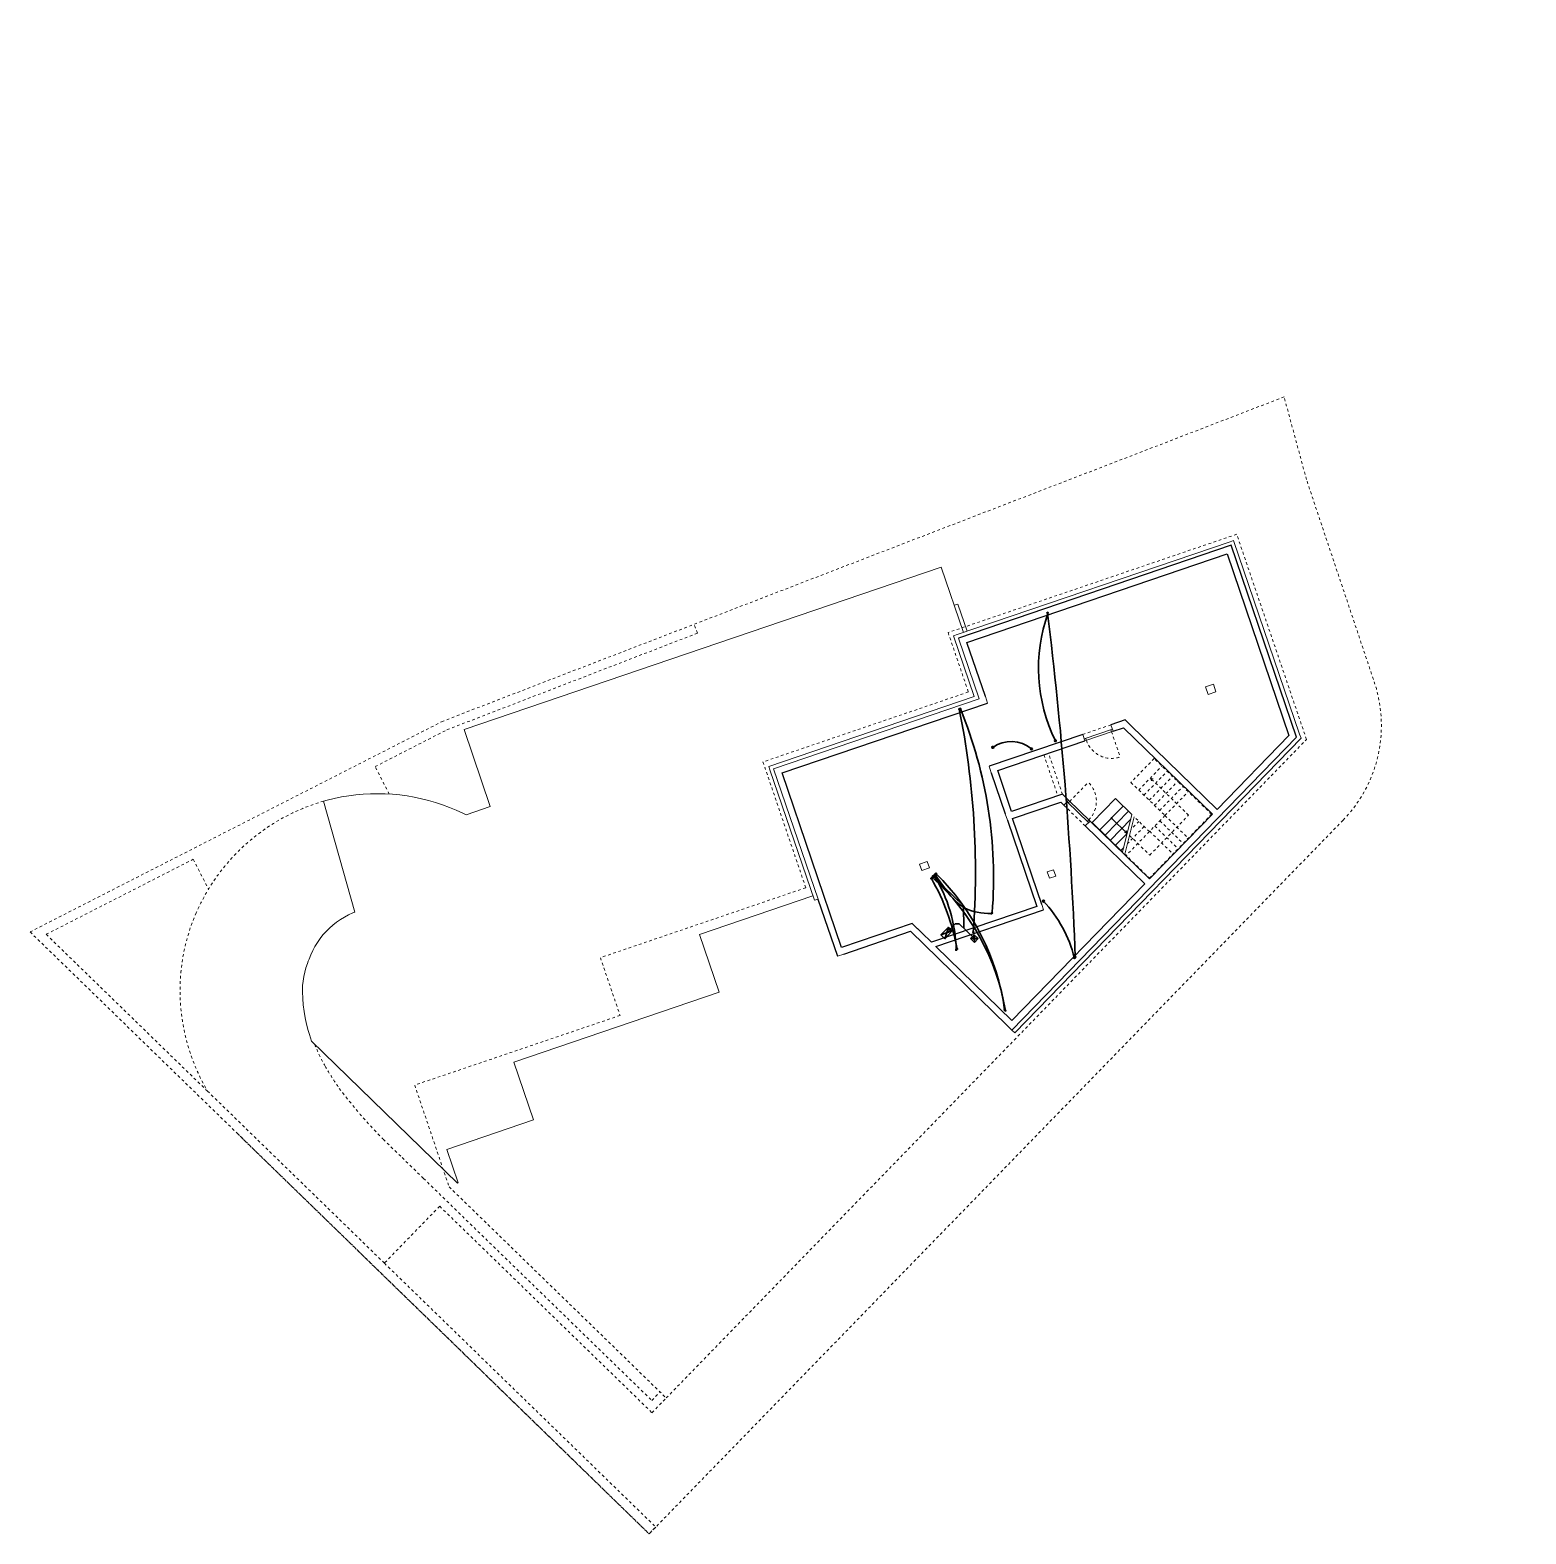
# Model space of a CAD drawing. Header units: metres. Extents: x 2683520.1 to 2683575.3, y 1249386 to 1249441.5.
import ezdxf

# ---------------------------------------------------------------- set-up
doc = ezdxf.new("R2010")
doc.units = ezdxf.units.M
for name, pattern in [('AF_AR_ZG_CraneCam$0$MD-Strich 1_1mm', [0.002, 0.001, -0.001]), ('AF_AR_ZG_CraneCam$0$MD-Strich 2_1mm', [0.003, 0.002, -0.001]), ('AF_AR_ZG_CraneCam$0$MD-Strich LAYOUT', [0.002822, 0.001411, -0.001411]), ('AF_AR_ZG_CraneCam$0$MD-Strichpunkt 2_1_1mm', [0.0045, 0.002, -0.001, 0.0005, -0.001])]:
    doc.linetypes.add(name, pattern=pattern)
doc.layers.add('af_sa_ueins_ei_cranecam', color=3, linetype='Continuous', lineweight=35)
for name, color, linetype in [('dachaufbauten', 7, 'Continuous'), ('daemmebene_ug_waende', 7, 'Continuous'), ('erdbebenwände', 7, 'Continuous'), ('fenster_tueren', 7, 'Continuous'), ('kellerwaede', 7, 'Continuous'), ('parzellen', 7, 'Continuous'), ('plangrafik', 7, 'Continuous'), ('stuetzen', 7, 'Continuous'), ('treppen', 7, 'Continuous'), ('wohnungstrennwaende', 7, 'Continuous')]:
    doc.layers.add(name, color=color, linetype=linetype)

# ---------------------------------------------------------------- blocks, each defined once
blk = doc.blocks.new('AF_AR_ZG_CraneCam')
at = {"layer": 'dachaufbauten', "color": 252, "linetype": 'Continuous', "lineweight": 5, "ltscale": 1000}
for p, q in [((-1529, 14841), (596, 18522)), ((596, 18522), (717, 18451)), ((717, 18451), (945, 18308)), ((945, 18308), (1168, 18156)), ((1168, 18156), (1385, 17995)), ((1385, 17995), (1596, 17827)), ((1596, 17827), (1801, 17651)), ((1801, 17651), (1999, 17468)), ((1999, 17468), (2190, 17277)), ((2190, 17277), (2374, 17080)), ((2374, 17080), (2550, 16875)), ((2550, 16875), (2719, 16665)), ((2719, 16665), (2879, 16448)), ((4737, 13972), (6099, 16645)), ((6099, 16645), (22662, 8210)), ((2879, 16448), (3032, 16225)), ((3032, 16225), (3176, 15997)), ((3176, 15997), (3311, 15764)), ((3311, 15764), (3438, 15526)), ((3438, 15526), (3556, 15283)), ((-3633, 14968), (-3467, 15015)), ((-3467, 15015), (-3299, 15053)), ((-3299, 15053), (-3128, 15080)), ((-3128, 15080), (-2957, 15098)), ((-2957, 15098), (-2784, 15105)), ((-2784, 15105), (-2612, 15103)), ((-2612, 15103), (-2440, 15090)), ((-2440, 15090), (-2269, 15067)), ((-2269, 15067), (-2100, 15034)), ((-2100, 15034), (-1933, 14991)), ((-1933, 14991), (-1768, 14939)), ((3556, 15283), (3665, 15036)), ((3665, 15036), (3764, 14785)), ((-4817, 14336), (-4687, 14441)), ((-4687, 14441), (-4550, 14538)), ((-4550, 14538), (-4408, 14627)), ((-4408, 14627), (-4260, 14706)), ((-4260, 14706), (-4108, 14777)), ((-4108, 14777), (-4030, 14808)), ((-4030, 14808), (-3955, 14845)), ((-3955, 14845), (-3796, 14911)), ((-3796, 14911), (-3633, 14968)), ((-1768, 14939), (-1607, 14877)), ((-1607, 14877), (-1529, 14841)), ((3764, 14785), (3854, 14530)), ((3854, 14530), (3894, 14402)), ((-5311, 13820), (-5153, 14002)), ((-5153, 14002), (-4988, 14176)), ((-4988, 14176), (-4901, 14260)), ((-4901, 14260), (-4817, 14336)), ((3894, 14402), (4737, 13972)), ((-5737, 13239), (-5603, 13438)), ((-5603, 13438), (-5461, 13632)), ((-5461, 13632), (-5311, 13820)), ((-6057, 12669), (-5936, 12900)), ((-5936, 12900), (-5862, 13033)), ((-5862, 13033), (-5737, 13239)), ((-6057, 5163), (-6057, 12669)), ((22662, 8210), (21505, 5939)), ((13019, 7457), (10717, 2935)), ((20148, 3825), (13019, 7457)), ((-1409, 6784), (-2431, 4780)), ((5719, 3152), (-1409, 6784)), ((22111, 6820), (21630, 5876)), ((21987, 6884), (22111, 6820)), ((-5438, 6312), (-6031, 5149)), ((-2431, 4780), (-5438, 6312)), ((21219, 5928), (20148, 3825)), ((-6031, 5149), (-6057, 5163)), ((6740, 5157), (5719, 3152)), ((10672, 3155), (6740, 5157)), ((10797, 3092), (10796, 3093))]:
    blk.add_line(p, q, dxfattribs=at)
at = {"layer": 'daemmebene_ug_waende', "color": 252, "linetype": 'Continuous', "lineweight": 13, "ltscale": 1000}
for p, q in [((12894, 7521), (10592, 2998)), ((20086, 4013), (12958, 7646)), ((21158, 6116), (20086, 4013))]:
    blk.add_line(p, q, dxfattribs=at)
at = {"layer": 'daemmebene_ug_waende', "color": 252, "linetype": 'Continuous', "lineweight": 5, "ltscale": 1000}
for p, q in [((12958, 7646), (12894, 7521)), ((21158, 6116), (21283, 6053)), ((10592, 2998), (10717, 2935))]:
    blk.add_line(p, q, dxfattribs=at)
at = {"layer": 'erdbebenwände', "color": 252, "linetype": 'Continuous', "lineweight": 5, "ltscale": 1000}
for p, q in [((18622, 1824), (18509, 1601)), ((17783, 176), (17669, -47)), ((19769, -836), (19769, -1117)), ((23344, -582), (23344, -862))]:
    blk.add_line(p, q, dxfattribs=at)
at = {"layer": 'erdbebenwände', "color": 252, "linetype": 'Continuous', "lineweight": 25, "ltscale": 1000}
for p, q in [((21871, 169), (18622, 1824)), ((18509, 1601), (17783, 176)), ((18005, 62), (18732, 1488)), ((18732, 1488), (21757, -54)), ((19769, -836), (18005, 62)), ((17848, -138), (19519, -990)), ((22737, -553), (23094, -735)), ((23344, -582), (22851, -330)), ((19519, -990), (19519, -1152)), ((23094, -735), (23094, -5312)), ((23344, -5312), (23344, -862)), ((19769, -1152), (19769, -1117)), ((19519, -2252), (19519, -5312)), ((19769, -5312), (19769, -2252))]:
    blk.add_line(p, q, dxfattribs=at)
at = {"layer": 'fenster_tueren', "color": 252, "linetype": 'Continuous', "lineweight": 5, "ltscale": 1000}
for p, q in [((21871, 169), (21757, -54)), ((21794, 18), (22774, -482)), ((22737, -553), (21757, -54)), ((21810, -81), (21846, -9)), ((22721, -455), (22685, -526)), ((22851, -330), (22737, -553)), ((19769, -1152), (19519, -1152)), ((19689, -2252), (19689, -1152)), ((19689, -1211), (19769, -1211)), ((19769, -1152), (19769, -2252)), ((19769, -2193), (19689, -2193)), ((19769, -2252), (19519, -2252))]:
    blk.add_line(p, q, dxfattribs=at)
at = {"layer": 'fenster_tueren', "color": 252, "linetype": 'AF_AR_ZG_CraneCam$0$MD-Strichpunkt 2_1_1mm', "lineweight": 5, "ltscale": 1000}
for p, q in [((21871, 169), (22851, -330)), ((19519, -2252), (19519, -1152))]:
    blk.add_line(p, q, dxfattribs=at)
at = {"layer": 'fenster_tueren', "color": 252, "linetype": 'AF_AR_ZG_CraneCam$0$MD-Strich 1_1mm', "lineweight": 5, "ltscale": 1000}
for p, q in [((22685, -526), (22239, -1401)), ((19769, -1211), (20751, -1211))]:
    blk.add_line(p, q, dxfattribs=at)
for centre, start, end in [((22685, -526), 153, 243), ((19769, -1211), 270, 0)]:
    blk.add_arc(centre, 982, start, end, dxfattribs=at)
at = {"layer": 'kellerwaede', "color": 252, "linetype": 'AF_AR_ZG_CraneCam$0$MD-Strichpunkt 2_1_1mm', "lineweight": 5, "ltscale": 1000}
blk.add_line((-10053, 5041), (-10054, 14137), dxfattribs=at)
at = {"layer": 'kellerwaede', "color": 252, "linetype": 'Continuous', "lineweight": 25, "ltscale": 1000}
for p, q in [((10041, 1062), (13129, 7121)), ((13129, 7121), (20257, 3489)), ((20370, 3712), (21328, 5592)), ((30690, 1102), (21219, 5928)), ((21328, 5592), (30354, 993)), ((10716, 2936), (9705, 953)), ((9928, 839), (12239, -338)), ((12489, -185), (10041, 1062)), ((30354, 993), (27142, -5312)), ((27295, -5562), (30690, 1102)), ((12239, -338), (12239, -5312)), ((12489, -1173), (12489, -185)), ((12489, -5312), (12489, -1397)), ((19519, -5312), (12489, -5312)), ((23094, -5312), (19769, -5312)), ((27142, -5312), (23344, -5312)), ((12239, -5562), (27295, -5562))]:
    blk.add_line(p, q, dxfattribs=at)
at = {"layer": 'kellerwaede', "color": 252, "linetype": 'Continuous', "lineweight": 13, "ltscale": 1000}
for p, q in [((30754, 1227), (21283, 6053)), ((27452, -5562), (30879, 1163)), ((12239, -5702), (27381, -5702))]:
    blk.add_line(p, q, dxfattribs=at)
at = {"layer": 'kellerwaede', "color": 252, "linetype": 'Continuous', "lineweight": 5, "ltscale": 1000}
for p, q in [((20257, 3489), (20370, 3712)), ((30879, 1163), (30754, 1227)), ((9705, 953), (9928, 839)), ((12489, -241), (12489, -466)), ((12239, -5562), (12239, -5312)), ((12239, -5702), (12239, -5562)), ((27381, -5702), (27452, -5562))]:
    blk.add_line(p, q, dxfattribs=at)
at = {"layer": 'parzellen', "color": 252, "linetype": 'AF_AR_ZG_CraneCam$0$MD-Strich 2_1mm', "lineweight": 13, "ltscale": 1000}
for p, q in [((-10405, 22920), (-10403, -8917)), ((5783, 17420), (-10405, 22920)), ((9638, 15647), (5783, 17420)), ((35970, 3519), (9638, 15647)), ((34359, 802), (35970, 3519)), ((30799, -6101), (34359, 802)), ((-10403, -8917), (26304, -8918))]:
    blk.add_line(p, q, dxfattribs=at)
blk.add_arc((26297, -3912), 5006, 270.073, 334.0686, dxfattribs=at)
at = {"layer": 'plangrafik', "color": 252, "linetype": 'AF_AR_ZG_CraneCam$0$MD-Strich 2_1mm', "lineweight": 5, "ltscale": 1000}
for p, q in [((-10054, 22431), (-10055, 14148)), ((-10054, 22431), (-4290, 20473)), ((-4290, 20473), (-4688, 19301)), ((2470, 16967), (2836, 18046)), ((2836, 18046), (5653, 17094)), ((5653, 17094), (14652, 12953)), ((14652, 12953), (14794, 13266)), ((-10404, 12243), (-10404, -8917)), ((-6808, 7355), (-6809, 8274)), ((-6808, 6184), (-6808, 7355)), ((-6808, 6184), (-6808, -5557)), ((-7128, 5041), (-10053, 5041)), ((-10053, 5041), (-10053, -8917)), ((-7128, 5041), (-7128, -5877)), ((-7128, -5877), (-6372, -5877)), ((-6808, -5557), (-6372, -5557)), ((-10053, -8917), (-10403, -8917))]:
    blk.add_line(p, q, dxfattribs=at)
at = {"layer": 'plangrafik', "color": 252, "linetype": 'AF_AR_ZG_CraneCam$0$MD-Strich LAYOUT', "lineweight": 13, "ltscale": 1000}
for p, q in [((-4568, 8814), (-6372, 5291)), ((2553, 5175), (-4568, 8814)), ((12927, 7914), (10702, 3548)), ((20055, 4282), (12927, 7914)), ((3574, 7180), (2553, 5175)), ((10702, 3548), (3574, 7180)), ((21106, 6345), (20055, 4282)), ((31121, 1242), (21106, 6345)), ((-6372, 5291), (-6372, -5877)), ((27493, -5877), (31121, 1242)), ((-6372, -5877), (27493, -5877))]:
    blk.add_line(p, q, dxfattribs=at)
at = {"layer": 'plangrafik', "color": 252, "linetype": 'AF_AR_ZG_CraneCam$0$MD-Strich 2_1mm', "lineweight": 5, "ltscale": 1000}
for centre, radius, start, end in [((-3048, 12153), 7337, 60.2217, 110.6126), ((-3042, 12224), 7273, 110.854, 132.9462), ((-2926, 12165), 7396, 133.2941, 164.5352), ((-3060, 12257), 7344, 179.8938, 180.1061), ((-883, 10109), 5703, 155.1416, 164.0903), ((3410, 8867), 10172, 163.99, 169.4834), ((11977, 7839), 18791, 171.1672, 178.6735)]:
    blk.add_arc(centre, radius, start, end, dxfattribs=at)
at = {"layer": 'stuetzen', "color": 252, "linetype": 'Continuous', "lineweight": 13, "ltscale": 1000}
for p, q in [((14251, 1151), (14137, 928)), ((14518, 1015), (14251, 1151)), ((14137, 928), (14404, 792)), ((14404, 792), (14518, 1015)), ((26290, -1858), (26154, -2125)), ((26154, -2125), (26421, -2262)), ((26558, -1994), (26290, -1858)), ((26421, -2262), (26558, -1994)), ((17327, -2426), (17214, -2649)), ((17214, -2649), (17436, -2762)), ((17550, -2540), (17327, -2426)), ((17436, -2762), (17550, -2540))]:
    blk.add_line(p, q, dxfattribs=at)
at = {"layer": 'treppen', "color": 252, "linetype": 'Continuous', "lineweight": 5, "ltscale": 1000}
for p, q in [((19768, -2332), (19768, -2452)), ((21018, -2342), (19788, -2342)), ((19788, -2342), (19788, -3907)), ((19788, -2342), (19788, -2462)), ((21018, -2342), (19788, -2342)), ((21018, -2742), (19788, -2742)), ((20403, -2742), (20403, -3552)), ((21018, -3197), (21018, -2342)), ((21018, -2462), (21018, -2342)), ((22458, -2742), (22408, -2842)), ((22508, -2842), (22458, -2742)), ((23093, -2452), (23093, -2332)), ((21018, -3012), (19788, -3012)), ((21018, -3197), (19788, -3907)), ((20871, -3282), (19788, -3282)), ((21018, -3313), (19788, -4023)), ((20403, -3552), (19788, -3552)), ((19936, -3822), (19788, -3822)), ((20353, -3452), (20403, -3552)), ((20403, -3552), (20453, -3452)), ((21573, -4092), (21623, -4092)), ((21623, -4092), (21623, -4092))]:
    blk.add_line(p, q, dxfattribs=at)
at = {"layer": 'treppen', "color": 252, "linetype": 'AF_AR_ZG_CraneCam$0$MD-Strich 1_1mm', "lineweight": 5, "ltscale": 1000}
for p, q in [((21843, -2342), (21843, -4092)), ((23073, -2342), (21843, -2342)), ((21843, -2742), (23073, -2742)), ((22458, -4707), (22458, -2742)), ((23073, -5292), (23073, -2342)), ((21018, -4092), (21018, -3313)), ((21843, -3012), (23073, -3012)), ((21843, -3282), (23073, -3282)), ((21018, -3822), (20136, -3822)), ((20403, -3668), (20403, -4707)), ((21018, -3552), (20603, -3552)), ((21843, -3552), (23073, -3552)), ((21843, -3822), (23073, -3822)), ((19788, -4023), (19788, -5292)), ((21018, -4092), (19788, -4092)), ((21623, -4092), (21018, -4092)), ((21033, -4092), (21033, -5292)), ((21303, -4092), (21303, -5292)), ((21573, -4092), (21573, -5292)), ((21843, -4092), (21573, -4092)), ((21843, -4092), (21843, -5292)), ((21843, -4092), (23073, -4092)), ((20403, -4707), (22458, -4707)), ((19788, -5292), (23073, -5292))]:
    blk.add_line(p, q, dxfattribs=at)
at = {"layer": 'treppen', "color": 252, "linetype": 'Continuous', "lineweight": 5, "ltscale": 1000}
for start, end in [(0, 180), (180, 0)]:
    blk.add_arc((20403, -2742), 25, start, end, dxfattribs=at)
at = {"layer": 'wohnungstrennwaende', "color": 252, "linetype": 'AF_AR_ZG_CraneCam$0$MD-Strichpunkt 2_1_1mm', "lineweight": 13, "ltscale": 1000}
for p, q in [((20335, 671), (19609, -755)), ((19769, -837), (20496, 589)), ((20496, 589), (20335, 671)), ((19769, -837), (19609, -755))]:
    blk.add_line(p, q, dxfattribs=at)
at = {"layer": 'wohnungstrennwaende', "color": 252, "linetype": 'Continuous', "lineweight": 25, "ltscale": 1000}
for p, q in [((17669, -47), (16146, -3036)), ((16325, -3127), (17848, -138)), ((16146, -3036), (12489, -1173)), ((12489, -1397), (16234, -3305))]:
    blk.add_line(p, q, dxfattribs=at)
at = {"layer": 'wohnungstrennwaende', "color": 252, "linetype": 'Continuous', "lineweight": 5, "ltscale": 1000}
blk.add_line((16234, -3305), (16325, -3127), dxfattribs=at)
blk = doc.blocks.new('A$C36a7765b')
at = {"layer": 'af_sa_ueins_ei_cranecam', "color": 3}
for p, q in [((34623, 13114), (34543, 13155)), ((34574, 13117), (34562, 13094)), ((34603, 13175), (34592, 13152)), ((24679, 9436), (24679, 9336)), ((24629, 9386), (24729, 9386)), ((24679, 9356), (24679, 7834)), ((24096, 7251), (24679, 7834)), ((23730, 7684), (23330, 7684)), ((23330, 7684), (23330, 7484)), ((23330, 7484), (23730, 7684)), ((23730, 7484), (23330, 7684)), ((23330, 7484), (23730, 7484)), ((23730, 7615), (23630, 7615)), ((23730, 7552), (23630, 7552)), ((23730, 7484), (23730, 7684)), ((23730, 7552), (23730, 7615)), ((23730, 7584), (23991, 7584)), ((24096, 7478), (23991, 7584)), ((24096, 7478), (24096, 6704)), ((23996, 6604), (23996, 6804)), ((23996, 6804), (24196, 6804)), ((23996, 6604), (24196, 6804)), ((23996, 6804), (24196, 6604)), ((24046, 6704), (24146, 6704)), ((24096, 6754), (24096, 6654)), ((24196, 6804), (24196, 6604)), ((24196, 6604), (23996, 6604)), ((26112, 3565), (26202, 3565)), ((26157, 3585), (26157, 3610)), ((26157, 3520), (26157, 3545)), ((26158, 3565), (26248, 3565)), ((26203, 3585), (26203, 3610)), ((26203, 3520), (26203, 3545))]:
    blk.add_line(p, q, dxfattribs=at)
for centre, radius in [((29772, 12997), 21.2), ((29810, 12977), 21.2), ((34583, 13135), 20), ((29624, 11132), 35), ((30576, 10067), 35), ((31409, 9648), 35), ((24578, 9385), 21.2), ((24628, 9385), 21.2), ((24679, 9386), 30.1), ((24731, 9385), 21.2), ((24781, 9385), 21.2), ((24826, 9389), 21.2), ((23333, 6895), 21.2), ((23375, 6895), 21.2), ((24096, 6704), 30.1), ((24236, 6895), 21.2), ((25195, 6895), 21.2), ((25237, 6895), 21.2), ((26866, 5836), 35), ((22992, 4073), 21.2), ((22992, 4030), 21.2), ((26157, 3565), 20), ((26203, 3565), 20)]:
    blk.add_circle(centre, radius, dxfattribs=at)
for centre, radius, start, end in [((4554, 30310), 30589, 310.0504, 325.529), ((14797, 19505), 16370, 309.6205, 336.4997), ((-83747, 108306), 151854, 316.3898, 321.19073), ((37101, 7623), 6041, 114.6372, 160.42), ((29413, 9985), 1166, 4.0193, 79.5982), ((16083, 9431), 8743, 322.2021, 359.7264), ((16151, 9048), 8484, 323.7413, 2.2797), ((19418, 10727), 5478, 315.6162, 345.8319), ((16933, 11542), 7944, 324.2006, 344.2481), ((22030, 6100), 4843, 328.4356, 356.8779)]:
    blk.add_arc(centre, radius, start, end, dxfattribs=at)
blk.add_spline([(24781, 9385), (24610, 8083), (24650, 7762), (25195, 6895)], degree=3, dxfattribs=at)
blk.add_blockref('AF_AR_ZG_CraneCam', (10405, 8918))

msp = doc.modelspace()

# ---------------------------------------------------------------- block references
at = {"xscale": 0.001, "yscale": 0.001, "zscale": 0.001, "rotation": 45.80415113019646}
msp.add_blockref('A$C36a7765b', (2683542.949, 1249386.018), dxfattribs=at)

doc.saveas('drawing.dxf')
